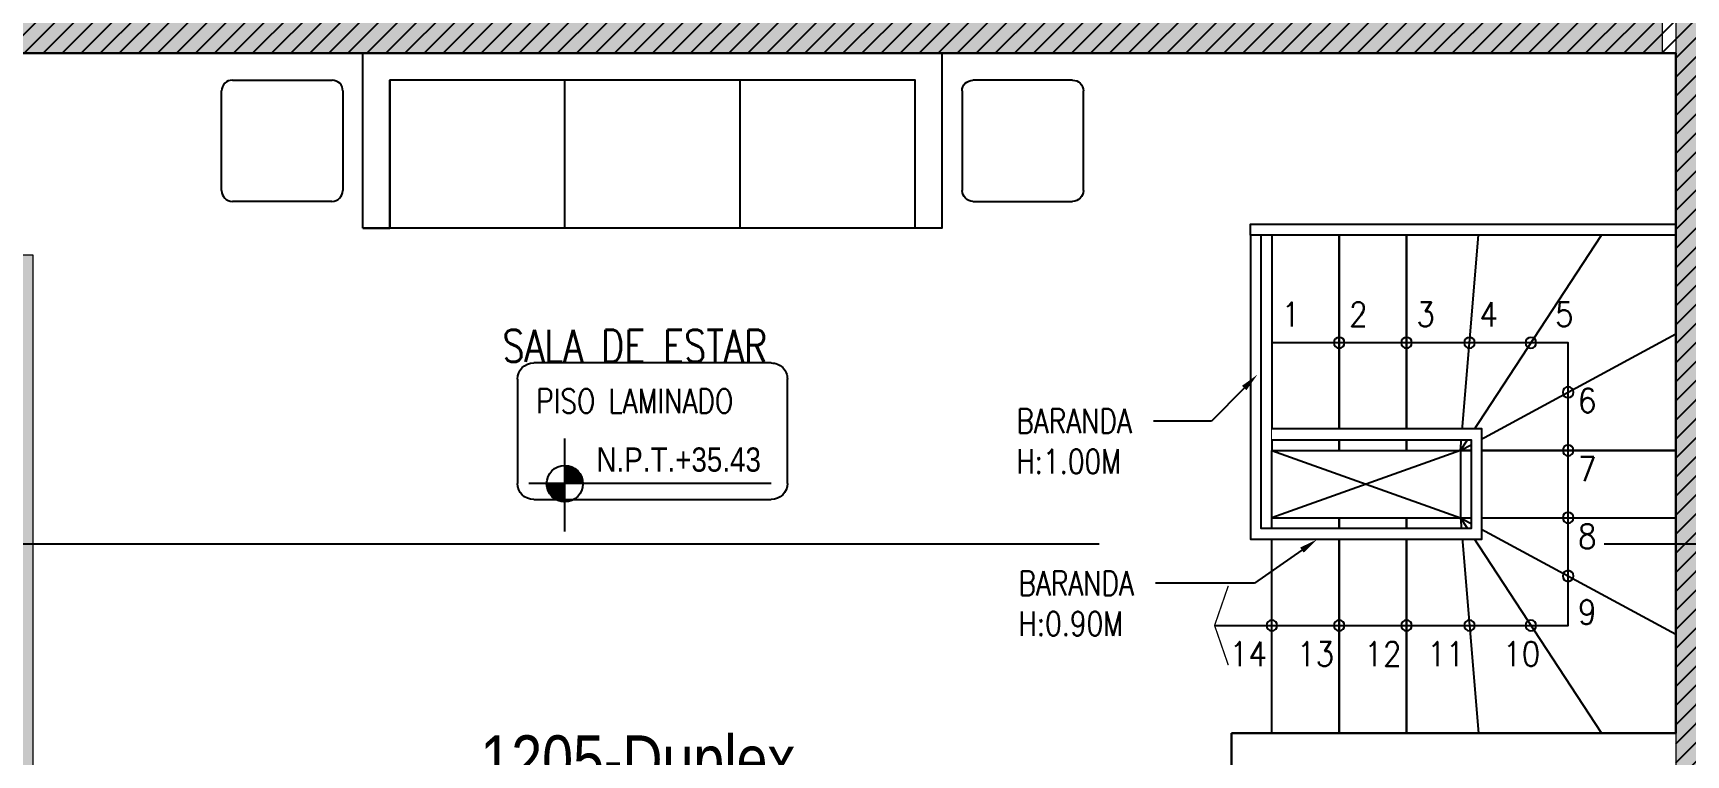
# Model space of a CAD drawing. Header units: millimetres. Extents: x 98 to 155, y -181 to 127.
# Drawn here: x 135.09 to 141.22, y -76.72 to -74.04 of the extents above; entities that cross this region are included whole.
import ezdxf
from ezdxf import colors
from ezdxf.entities.mleader import LeaderData, LeaderLine
from ezdxf.enums import TextEntityAlignment as Align
from ezdxf.math import Vec2, Vec3

# ---------------------------------------------------------------- set-up
doc = ezdxf.new("R2010")
doc.units = ezdxf.units.MM
doc.header["$LTSCALE"] = 15
doc.set_wipeout_variables(frame=1)
doc.linetypes.add('CENTER', pattern=[2, 1.25, -0.25, 0.25, -0.25])
doc.linetypes.add('HIDDEN2', pattern=[0.1875, 0.125, -0.0625])
doc.layers.get('0').update_dxf_attribs({"color": 250})
for name, color, linetype in [('A-BARANDAS', 250, 'Continuous'), ('A-CORTE', 250, 'CENTER'), ('A-LINEAS', 250, 'Continuous'), ('A-MOBILIARIO', 250, 'Continuous'), ('A-MURO BAJO', 250, 'Continuous'), ('A-NIVELES-NPT', 252, 'Continuous'), ('A-NUMERACIONDEP', 251, 'Continuous'), ('A-PROYECCIONES INT.', 250, 'HIDDEN2'), ('A-TEXTO-ACABADO PISO', 250, 'Continuous'), ('A_30_Equipamiento', 250, 'Continuous'), ('A_50_TextoAmbiente', 252, 'Continuous'), ('A_50_TextoIndicaciones', 250, 'Continuous'), ('A_60_HatchEstructuras', 250, 'Continuous'), ('MURO CF 60', 250, 'Continuous')]:
    doc.layers.add(name, color=color, linetype=linetype)
doc.layers.add('A-MUROS', color=252, linetype='Continuous', lineweight=30)
doc.layers.add('A_20_Estructuras', color=250, linetype='Continuous', lineweight=18)
doc.styles.add('R80', font='ARIALN.TTF', dxfattribs={"height": 2.03})
doc.styles.add('ROMANS', font='romans.shx', dxfattribs={"width": 0.8})
doc.styles.add('TXT_COTAS', font='romans.shx', dxfattribs={"width": 0.8})
pattern_1 = [(45, (128.667074, -24.63999), (-0.03535534, 0.03535534), [])]

# ---------------------------------------------------------------- blocks, each defined once
blk = doc.blocks.new('EF-P13')
at = {"layer": 'A_60_HatchEstructuras'}
h = blk.add_hatch(color=256, dxfattribs=at)
h.dxf.hatch_style = 1
h.paths.add_polyline_path([(44, -3.25), (42.4, -3.25), (42.4, -3.45), (44, -3.45)])
h.paths.add_polyline_path([(44, -10.4), (42.4, -10.4), (42.4, -10.6), (44, -10.6)])
h.paths.add_polyline_path([(40, -5.3), (38.35, -5.3), (38.35, -3.2999), (38.2, -3.2999), (38.2, -6.85), (38.2, -7), (38.2, -10.5501), (38.35, -10.5501), (38.35, -8.55), (40, -8.55), (40, -7.9009), (39.8499, -7.9009), (39.8499, -8.4), (38.35, -8.4), (38.35, -5.45), (39.8499, -5.45), (39.8499, -5.9491), (40, -5.9491)])
h.paths.add_polyline_path([(45.75, -4.3), (43.85, -4.3), (43.85, -4.45), (45.6, -4.45), (45.6, -6.85), (38.4, -6.85), (38.4, -7), (45.6, -7), (45.6, -9.4), (43.85, -9.4), (43.85, -9.55), (45.75, -9.55)])
h = blk.add_hatch(color=256, dxfattribs=at)
h.dxf.hatch_style = 1
h.paths.add_polyline_path([(38.15, -6.85), (29.5, -6.85), (29.5, -5.6), (31.9, -5.6), (31.9, -6.1), (32.1, -6.1), (32.1, -5.5), (32.1, -3.2999), (31.9, -3.2999), (31.9, -5.45), (29.4, -5.45), (29.4, -8.4), (31.9, -8.4), (31.9, -10.5501), (32.1, -10.5501), (32.1, -7.75), (31.9, -7.75), (31.9, -8.25), (29.5, -8.25), (29.5, -7), (38.15, -7)])
at = {"layer": 'A_20_Estructuras'}
for points in [[(38.15, -6.85), (29.5, -6.85), (29.5, -5.6), (31.9, -5.6), (31.9, -6.1), (32.1, -6.1), (32.1, -5.5), (32.1, -3.2999), (31.9, -3.2999), (31.9, -5.45), (29.4, -5.45), (29.4, -8.4), (31.9, -8.4), (31.9, -10.5501), (32.1, -10.5501), (32.1, -7.75), (31.9, -7.75), (31.9, -8.25), (29.5, -8.25), (29.5, -7), (38.15, -7)], [(40, -5.3), (38.35, -5.3), (38.35, -3.2999), (38.2, -3.2999), (38.2, -6.85), (38.2, -7), (38.2, -10.5501), (38.35, -10.5501), (38.35, -8.55), (40, -8.55), (40, -7.9009), (39.8499, -7.9009), (39.8499, -8.4), (38.35, -8.4), (38.35, -5.45), (39.8499, -5.45), (39.8499, -5.9491), (40, -5.9491)]]:
    blk.add_lwpolyline(points, close=True, dxfattribs=at)
blk = doc.blocks.new('_Dot')
at = {"color": 0, "linetype": 'ByBlock', "lineweight": -2}
blk.add_line((-0.5, 0), (-1, 0), dxfattribs=at)
at = {"color": 0, "linetype": 'ByBlock', "const_width": 0.5}
blk.add_lwpolyline([(-0.25, 0, 1), (0.25, 0, 1)], format="xyb", close=True, dxfattribs=at)
blk = doc.blocks.new('SIM NIVEL PLANTA')
at = {"linetype": 'Continuous'}
h = blk.add_hatch(dxfattribs=at)
h.set_pattern_fill('_USER', color=256, scale=0.089997, angle=45, style=0, pattern_type=0)
h.set_pattern_definition([(45, (31854.49523, 23864.84028), (-0.06363728001, 0.06363728001), [])])
h.paths.add_polyline_path([(-17.33, 0), (-15.98, 0, 0.409209), (-17.33, 1.33)])
h.paths.add_polyline_path([(-18.68, 0, 0.004279), (-18.68, -0.02, 0.414214), (-17.33, -1.37), (-17.33, 0)])
for p, q in [((-17.33, -3.58), (-17.33, 3.34)), ((-2, 0), (-20, 0))]:
    blk.add_line(p, q)
blk.add_circle((-17.33, -0.02), 1.35, dxfattribs=at)
at = {"style": 'R80'}
blk.add_attdef('N.P.T.+0.00', text='', height=1.8, dxfattribs=at).set_placement((-8.87, 1.77), align=Align.MIDDLE_CENTER)
blk = doc.blocks.new('Cortes-Elev.')
at = {"layer": 'A-CORTE', "linetype": 'CENTER', "ltscale": 0.5}
blk.add_lwpolyline([(-1.966, 27.2284), (51.8601, 27.2284)], dxfattribs=at)
blk = doc.blocks.new('ESC2')
at = {"layer": 'A-LINEAS', "const_width": 0.005}
blk.add_lwpolyline([(-1.6618, 1.5974), (-1.7127, 1.45), (-1.6618, 1.3026)], dxfattribs=at)
at = {"layer": 'A-LINEAS', "linetype": 'Continuous'}
for centre in [(-1.5, 1.45), (-1.25, 1.45), (-1, 1.45), (-0.7663, 1.45), (-0.5381, 1.45), (-0.4, 1.2662), (-0.4, 1.05), (-0.4001, 0.8), (-0.4, 0.5839), (-0.5381, 0.4)]:
    blk.add_circle(centre, 0.02, dxfattribs=at)
at = {"layer": 'A-MURO BAJO'}
for p, q in [((-1, 1.85), (-1, 1.05)), ((0, 1.85), (-1, 1.85)), ((0, 0.8), (0, 1.85)), ((-1, 1.05), (0, 1.05))]:
    blk.add_line(p, q, dxfattribs=at)
for points in [[(-1.5, 1.05), (-1.25, 1.05), (-1.25, 1.85), (-1.5, 1.85)], [(-1.25, 1.05), (-1, 1.05), (-1, 1.85), (-1.25, 1.85)], [(-1.5, 0.8), (-1.25, 0.8), (-1.25, 0), (-1.5, 0)], [(-1.25, 0.8), (-1, 0.8), (-1, 0), (-1.25, 0)], [(-1, 0.8), (0, 0.8), (0, 0), (-1, 0)]]:
    blk.add_lwpolyline(points, close=True, dxfattribs=at)
for points in [[(-0.8, 1.05), (-0.7326, 1.85)], [(-0.8, 1.05), (-0.2763, 1.85)], [(-0.8, 1.05), (0, 1.4825)], [(-0.0003, 0.8), (-0.8, 0.8), (-0.8, 1.05)], [(-0.8, 0.8), (-0.7326, 0)], [(-0.8, 0.8), (-0.2763, 0)], [(-0.8, 0.8), (0, 0.3675)]]:
    blk.add_lwpolyline(points, dxfattribs=at)
blk.add_wipeout([(-1.54, 0), (-1.58, 0), (-1.58, 1.13), (-0.72, 1.13), (-0.72, 0.72), (-1.5, 0.72), (-1.5, 0.76), (-0.76, 0.76), (-0.76, 1.09), (-1.54, 1.09), (-1.54, 0.9061)]).dxf.layer = 'A_30_Equipamiento'
at = {"layer": 'A-LINEAS', "linetype": 'Continuous'}
blk.add_lwpolyline([(-1.7127, 1.45), (-0.4, 1.45), (-0.4, 0.4), (-1.5, 0.4)], dxfattribs=at)
for centre in [(-1.25, 0.4), (-1, 0.4), (-0.7663, 0.4)]:
    blk.add_circle(centre, 0.02, dxfattribs=at)
at = {"layer": 'A-MURO BAJO'}
blk.add_line((-1.5, 1.05), (-1.5, 0.8), dxfattribs=at)
at = {"layer": 'A-PROYECCIONES INT.'}
blk.add_line((-1.5, 0.8), (-0.8, 1.05), dxfattribs=at)
blk.add_lwpolyline([(-0.8, 0.8), (-1.5, 1.05)], dxfattribs=at)
at = {"layer": 'A_30_Equipamiento'}
for points in [[(-1.58, 0), (-1.58, 1.13), (-0.72, 1.13), (-0.72, 0.72), (-1.5, 0.72)], [(-1.5, 0.76), (-0.76, 0.76), (-0.76, 1.09), (-1.54, 1.09), (-1.54, 0)]]:
    blk.add_lwpolyline(points, dxfattribs=at)
blk = doc.blocks.new('MESITA FLAT 9')
for p, q in [((-0.185, 0), (0.185, 0)), ((-0.225, -0.41), (-0.225, -0.04)), ((0.225, -0.04), (0.225, -0.41)), ((0.185, -0.45), (-0.185, -0.45))]:
    blk.add_line(p, q)
for centre, start, end in [((-0.185, -0.04), 90, 180), ((0.185, -0.04), 360, 90), ((-0.1853, -0.41), 180, 270), ((0.185, -0.41), 270, 0)]:
    blk.add_arc(centre, 0.04, start, end)
blk = doc.blocks.new('MESA CENTRO')
for p, q in [((-0.1937, 0), (0.1937, 0)), ((-0.2537, -0.9421), (-0.2537, -0.06)), ((0.2537, -0.06), (0.2537, -0.9421)), ((0.1937, -1.0021), (-0.1937, -1.0021))]:
    blk.add_line(p, q)
for centre, start, end in [((-0.1937, -0.06), 90, 180), ((0.1937, -0.06), 0, 90), ((-0.1937, -0.9421), 180, 270), ((0.1937, -0.9421), 270, 0)]:
    blk.add_arc(centre, 0.06, start, end)
blk = doc.blocks.new('*U80')
blk.add_wipeout([(0, 0), (0, -0.04), (1.58, -0.04), (1.58, 0)])
blk.add_lwpolyline([(0, 0), (1.58, 0), (1.58, -0.04), (0, -0.04)], close=True)

msp = doc.modelspace()

# ---------------------------------------------------------------- hatches: boundary and pattern name
at = {"layer": 'MURO CF 60'}
h = msp.add_hatch(dxfattribs=at)
h.set_pattern_fill('_USER', color=256, scale=0.05, angle=45, pattern_type=0)
h.set_pattern_definition(pattern_1)
h.paths.add_polyline_path([(132.3871, -73.9647), (148.7371, -73.9647), (148.7371, -74.1147), (132.3871, -74.1147)])

# ---------------------------------------------------------------- linework, layer by layer
at = {"layer": 'A-MOBILIARIO'}
for p, q in [((136.4121, -74.7647), (136.4121, -74.2147)), ((137.0621, -74.7647), (137.0621, -74.2147)), ((137.7121, -74.7647), (137.7121, -74.2147)), ((136.3121, -74.7647), (136.4121, -74.7647)), ((138.3621, -74.7647), (136.4121, -74.7647))]:
    msp.add_line(p, q, dxfattribs=at)
msp.add_lwpolyline([(136.3121, -74.7647), (136.3121, -74.1147), (138.4621, -74.1147), (138.4621, -74.7647), (138.3621, -74.7647), (138.3621, -74.2147), (136.4121, -74.2147), (136.4121, -74.7647)], close=True, dxfattribs=at)
at = {"layer": 'A-MUROS'}
for p, q in [((141.1871, -74.1147), (132.4871, -74.1147)), ((141.1871, -74.6397), (141.1871, -74.1147))]:
    msp.add_line(p, q, dxfattribs=at)

# ---------------------------------------------------------------- block references
msp.add_blockref('EF-P13', (102.9871, -67.115))
at = {"layer": 'A-MOBILIARIO', "rotation": 179.9999175160668}
msp.add_blockref('MESITA FLAT 9', (136.0121, -74.6647), dxfattribs=at)
at = {"layer": 'A-MOBILIARIO', "xscale": -1}
for name, p, rotation in [('MESITA FLAT 9', (138.7621, -74.6647), 180.0000824839332), ('MESA CENTRO', (136.886, -75.5184), 90.00002257911186)]:
    msp.add_blockref(name, p, dxfattribs=dict(at, rotation=rotation))
at = {"layer": 'A-NIVELES-NPT', "xscale": 0.05, "yscale": 0.05, "zscale": 0.05}
msp.add_blockref('SIM NIVEL PLANTA', (137.9281, -75.7121), dxfattribs=at).add_auto_attribs({'N.P.T.+0.00': 'N.P.T.+35.43'})

# ---------------------------------------------------------------- texts
at = {"layer": 'A-TEXTO-ACABADO PISO', "insert": (137.3214, -75.3612, 0), "char_height": 0.09, "attachment_point": 2, "style": 'ROMANS'}
msp.add_mtext_dynamic_manual_height_columns('PISO LAMINADO', width=1.20225, gutter_width=12.5, heights=[0], dxfattribs=at)
at = {"layer": 'A_50_TextoAmbiente', "style": 'ROMANS', "width": 0.8}
msp.add_text('SALA DE ESTAR', height=0.12, dxfattribs=at).set_placement((137.3214, -75.2612, 0), align=Align.CENTER)

# ---------------------------------------------------------------- leaders
at = {"layer": 'A-NUMERACIONDEP'}
ml = msp.add_multileader_mtext('Standard', dxfattribs=at)
ml.set_content('1205-Duplex P.2', color=256, style='R80')
ml.set_leader_properties(color=256)
ml.set_arrow_properties(name='DOT')
ml.build(insert=Vec2(0, 0))
ml.multileader.update_dxf_attribs({"leader_type": 0, "has_text_frame": 1, "text_left_attachment_type": 2, "text_right_attachment_type": 2, "dogleg_length": 0.36, "arrow_head_size": 0.06, "scale": 0.06})
ctx = ml.context
ctx.base_point, ctx.scale, ctx.char_height, ctx.arrow_head_size, ctx.landing_gap_size, ctx.plane_origin = Vec3(136.5212, -76.7631), 0.06, 0.18, 0.06, 0.06, Vec3(138.2843, -76.7675)
ctx.left_attachment, ctx.right_attachment, ctx.text_align_type = 2, 2, 1
notes = []
notes.append((ctx, [(0, (1, 1, 0), (136.4295, -76.7631), (1, 0), 0.0917, [(0, [(136.143, -76.4142)], 0, [])])]))
ctx.mtext.insert, ctx.mtext.rotation, ctx.mtext.width, ctx.mtext.alignment, ctx.mtext.flow_direction = Vec3(137.3327, -76.6478), 6.283185, 1.509677, 2, 5
for ctx, leaders in notes:
    for number, flags, end, landing, length, lines in leaders:
        leader = LeaderData()
        leader.index, (leader.has_last_leader_line, leader.has_dogleg_vector, leader.attachment_direction) = number, flags
        leader.last_leader_point, leader.dogleg_vector, leader.dogleg_length = Vec3(end), Vec3(landing), length
        for number, points, colour, breaks in lines:
            line = LeaderLine()
            line.index, line.vertices, line.color, line.breaks = number, Vec3.list(points), colors.encode_raw_color(colour), breaks
            leader.lines.append(line)
        ctx.leaders.append(leader)

# ---------------------------------------------------------------- next in the draw order: block references
at = {"xscale": -1, "rotation": 180}
msp.add_blockref('ESC2', (141.1871, -74.7897), dxfattribs=at)

# ---------------------------------------------------------------- next in the draw order: linework, layer by layer
at = {"layer": 'A-MUROS'}
for p, q in [((141.1871, -76.6398), (139.5371, -76.6397)), ((139.5371, -76.6397), (139.5371, -77.5148))]:
    msp.add_line(p, q, dxfattribs=at)

# ---------------------------------------------------------------- next in the draw order: block references
at = {"layer": 'A-BARANDAS', "rotation": 180}
msp.add_blockref('*U80', (141.1871, -74.7897), dxfattribs=at)

# ---------------------------------------------------------------- next in the draw order: texts
at = {"layer": 'A_50_TextoIndicaciones', "style": 'ROMANS', "width": 0.9}
for s, p in [('1', (139.7234, -75.1292)), ('2', (139.9734, -75.1292)), ('3', (140.2234, -75.1292)), ('4', (140.4571, -75.1292)), ('5', (140.7384, -75.1292)), ('6', (140.8234, -75.4497)), ('7', (140.8234, -75.7038)), ('8', (140.8234, -75.9536))]:
    msp.add_text(s, height=0.09, rotation=360, dxfattribs=at).set_placement(p)
msp.add_text('9', height=0.09, dxfattribs=at).set_placement((140.8234, -76.235))
for s, p in [('14', (139.6687, -76.3903)), ('13', (139.9187, -76.3903)), ('12', (140.1687, -76.3903)), ('11', (140.4024, -76.3903)), ('10', (140.6838, -76.3903))]:
    msp.add_text(s, height=0.09, dxfattribs=at).set_placement(p, align=Align.RIGHT)

# ---------------------------------------------------------------- next in the draw order: leaders
at = {"layer": 'A_50_TextoIndicaciones'}
ml = msp.add_multileader_mtext('Standard', dxfattribs=at)
ml.set_content('\\pxsm1;BARANDA \\P\\pt16;H:1.00M', color=256, style='TXT_COTAS')
ml.set_leader_properties(color=256)
ml.build(insert=Vec2(0, 0))
ml.multileader.update_dxf_attribs({"dogleg_length": 0.05, "arrow_head_size": 0.07})
ctx = ml.context
ctx.base_point, ctx.char_height, ctx.arrow_head_size, ctx.landing_gap_size, ctx.plane_origin, ctx.plane_x_axis, ctx.plane_y_axis = Vec3(138.6884, -75.4805), 0.09, 0.07, 0.05, Vec3(138.2638, -75.0397), Vec3(1, 0.000005), Vec3(-0.000005, 1)
notes = []
notes.append((ctx, [(1, (1, 1, 0), (139.4628, -75.4805), (-1, -0.000005), 0.2149, [(0, [(139.6336, -75.3081)], 0, [])])]))
ctx.mtext.insert, ctx.mtext.text_direction, ctx.mtext.rotation, ctx.mtext.width, ctx.mtext.defined_height, ctx.mtext.flow_direction = Vec3(138.7384, -75.4355), Vec3(1, 0.000005), 0.000005, 1.149951, 0.8046, 5
ml = msp.add_multileader_mtext('Standard', dxfattribs=at)
ml.set_content('\\pxsm1;BARANDA \\P\\pt16;H:0.90M', color=256, style='TXT_COTAS')
ml.set_leader_properties(color=256)
ml.build(insert=Vec2(0, 0))
ml.multileader.update_dxf_attribs({"dogleg_length": 0.05, "arrow_head_size": 0.07})
ctx = ml.context
ctx.base_point, ctx.char_height, ctx.arrow_head_size, ctx.landing_gap_size, ctx.plane_origin, ctx.plane_x_axis, ctx.plane_y_axis = Vec3(138.6961, -76.0829), 0.09, 0.07, 0.05, Vec3(138.0524, -76.0309), Vec3(1, 0.000005), Vec3(-0.000005, 1)
notes.append((ctx, [(1, (1, 1, 0), (139.6221, -76.0829), (-1, -0.000005), 0.3666, [(0, [(139.8559, -75.9198)], 0, [])])]))
ctx.mtext.insert, ctx.mtext.text_direction, ctx.mtext.rotation, ctx.mtext.width, ctx.mtext.defined_height, ctx.mtext.flow_direction = Vec3(138.7461, -76.0379), Vec3(1, 0.000005), 0.000005, 1.149951, 0.8046, 5
for ctx, leaders in notes:
    for number, flags, end, landing, length, lines in leaders:
        leader = LeaderData()
        leader.index, (leader.has_last_leader_line, leader.has_dogleg_vector, leader.attachment_direction) = number, flags
        leader.last_leader_point, leader.dogleg_vector, leader.dogleg_length = Vec3(end), Vec3(landing), length
        for number, points, colour, breaks in lines:
            line = LeaderLine()
            line.index, line.vertices, line.color, line.breaks = number, Vec3.list(points), colors.encode_raw_color(colour), breaks
            leader.lines.append(line)
        ctx.leaders.append(leader)

# ---------------------------------------------------------------- next in the draw order: hatches: boundary and pattern name
at = {"layer": 'MURO CF 60'}
h = msp.add_hatch(dxfattribs=at)
h.set_pattern_fill('_USER', color=256, scale=0.05, angle=45, pattern_type=0)
h.set_pattern_definition(pattern_1)
h.paths.add_polyline_path([(141.1872, -80.4397), (141.3372, -80.4397), (141.3371, -74.1147), (141.1871, -74.1147)])

# ---------------------------------------------------------------- next in the draw order: linework, layer by layer
at = {"layer": 'A-MUROS'}
msp.add_line((141.1871, -76.6398), (141.1871, -74.1147), dxfattribs=at)

# ---------------------------------------------------------------- next in the draw order: block references
at = {"layer": 'A-CORTE'}
msp.add_blockref('Cortes-Elev.', (101.6371, -103.1647), dxfattribs=at)

doc.saveas('drawing.dxf')
